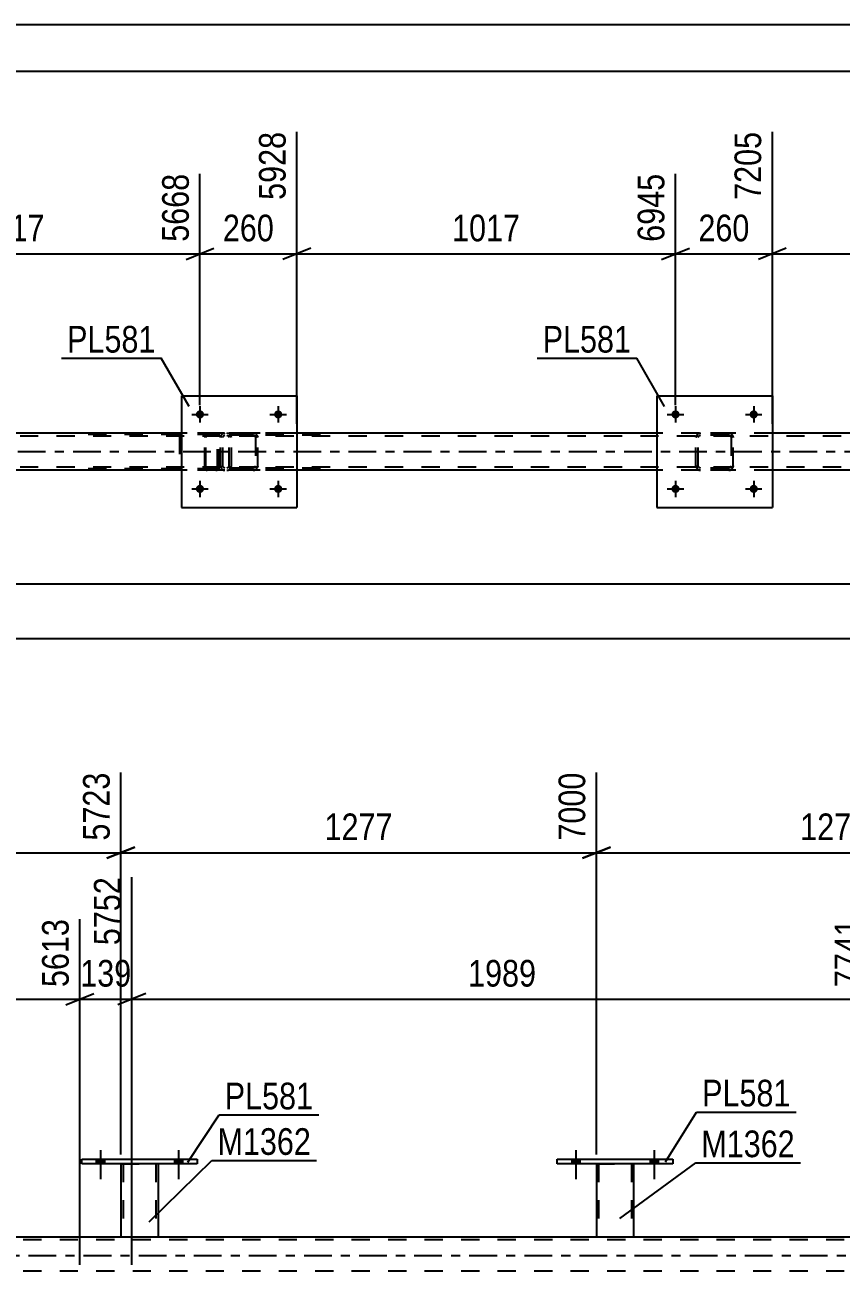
# Model space of a CAD drawing. Header units: millimetres. Extents: x 0 to 841, y 0 to 594.
# Drawn here: x 300.9 to 388.5, y 460.2 to 594 of the extents above; entities that cross this region are included whole.
import ezdxf

# ---------------------------------------------------------------- set-up
doc = ezdxf.new("R2010")
doc.units = ezdxf.units.MM
doc.linetypes.add('DXK_LINE_DOT2', pattern=[3.9198, 1.9599, -1.9599])
doc.linetypes.add('DXK_LINE_DOT3', pattern=[5.9187, 2.979, -0.9799, 0.9799, -0.9799])
doc.styles.add('Arial Narrow', font='ARIALN.TTF', dxfattribs={"height": 0.2})

# ---------------------------------------------------------------- blocks, each defined once
blk = doc.blocks.new('Unknown-318885327-1133')
at = {"color": 5, "linetype": 'Continuous'}
for p, q in [((841, 594), (0, 594)), ((836, 589), (5, 589))]:
    blk.add_line(p, q, dxfattribs=at)
blk = doc.blocks.new('Bolt-318885327-2890 - 2884')
at = {"linetype": 'Continuous'}
for points in [[(320.1, 544.17, -1), (319.22, 544.17, -1)], [(328.5, 544.17, -1), (327.62, 544.17, -1)]]:
    blk.add_hatch(color=1, dxfattribs=at).paths.add_polyline_path(points)
at = {"color": 1, "linetype": 'Continuous'}
for p, q in [((319.66, 545.05), (319.66, 543.29)), ((328.06, 545.05), (328.06, 543.29)), ((318.78, 544.17), (320.54, 544.17)), ((327.18, 544.17), (328.94, 544.17))]:
    blk.add_line(p, q, dxfattribs=at)
blk = doc.blocks.new('Bolt-318885327-2891 - 2884')
at = {"linetype": 'Continuous'}
for points in [[(320.1, 552.17, -1), (319.22, 552.17, -1)], [(328.5, 552.17, -1), (327.62, 552.17, -1)]]:
    blk.add_hatch(color=1, dxfattribs=at).paths.add_polyline_path(points)
at = {"color": 1, "linetype": 'Continuous'}
for p, q in [((319.66, 553.05), (319.66, 551.29)), ((328.06, 553.05), (328.06, 551.29)), ((318.78, 552.17), (320.54, 552.17)), ((327.18, 552.17), (328.94, 552.17))]:
    blk.add_line(p, q, dxfattribs=at)
blk = doc.blocks.new('Bolt-318885327-2960 - 2884')
at = {"linetype": 'Continuous'}
for points in [[(371.18, 544.17, -1), (370.3, 544.17, -1)], [(379.58, 544.17, -1), (378.7, 544.17, -1)]]:
    blk.add_hatch(color=1, dxfattribs=at).paths.add_polyline_path(points)
at = {"color": 1, "linetype": 'Continuous'}
for p, q in [((370.74, 545.05), (370.74, 543.29)), ((379.14, 545.05), (379.14, 543.29)), ((369.86, 544.17), (371.62, 544.17)), ((378.26, 544.17), (380.02, 544.17))]:
    blk.add_line(p, q, dxfattribs=at)
blk = doc.blocks.new('Bolt-318885327-2961 - 2884')
at = {"linetype": 'Continuous'}
for points in [[(371.18, 552.17, -1), (370.3, 552.17, -1)], [(379.58, 552.17, -1), (378.7, 552.17, -1)]]:
    blk.add_hatch(color=1, dxfattribs=at).paths.add_polyline_path(points)
at = {"color": 1, "linetype": 'Continuous'}
for p, q in [((370.74, 553.05), (370.74, 551.29)), ((379.14, 553.05), (379.14, 551.29)), ((369.86, 552.17), (371.62, 552.17)), ((378.26, 552.17), (380.02, 552.17))]:
    blk.add_line(p, q, dxfattribs=at)
blk = doc.blocks.new('Part-318885327-2966 - 2884')
at = {"color": 2, "linetype": 'Continuous'}
for p, q in [((317.66, 554.17), (317.66, 542.17)), ((317.66, 554.17), (330.06, 554.17)), ((330.06, 554.17), (330.06, 542.17)), ((317.66, 542.17), (330.06, 542.17))]:
    blk.add_line(p, q, dxfattribs=at)
blk = doc.blocks.new('Part-318885327-2915 - 2884')
at = {"color": 7, "linetype": 'DXK_LINE_DOT2'}
for p, q in [((322.16, 550.13), (322.34, 550.17)), ((322.34, 550.17), (322.16, 550.13)), ((325.38, 550.17), (322.34, 550.17)), ((325.38, 550.17), (325.56, 550.13)), ((325.56, 550.13), (325.38, 550.17)), ((321.86, 549.69), (321.9, 549.87)), ((321.9, 549.87), (321.86, 549.69)), ((321.86, 546.65), (321.86, 549.69)), ((322.1, 549.69), (322.12, 549.78)), ((322.1, 546.65), (322.1, 549.69)), ((322.12, 549.78), (322.17, 549.86)), ((322.17, 549.86), (322.25, 549.91)), ((322.25, 549.91), (322.34, 549.93)), ((325.38, 549.93), (322.34, 549.93)), ((325.38, 549.93), (325.47, 549.91)), ((325.47, 549.91), (325.55, 549.86)), ((325.55, 549.86), (325.6, 549.78)), ((325.6, 549.78), (325.62, 549.69)), ((325.62, 549.69), (325.62, 546.65)), ((325.82, 549.87), (325.86, 549.69)), ((325.86, 549.69), (325.82, 549.87)), ((325.86, 546.65), (325.86, 549.69)), ((321.9, 546.46), (321.86, 546.65)), ((321.86, 546.65), (321.9, 546.46)), ((322.12, 546.55), (322.1, 546.65)), ((322.17, 546.48), (322.12, 546.55)), ((322.34, 546.17), (322.16, 546.2)), ((322.16, 546.2), (322.34, 546.17)), ((322.25, 546.42), (322.17, 546.48)), ((322.34, 546.41), (322.25, 546.42)), ((325.38, 546.41), (322.34, 546.41)), ((325.38, 546.17), (322.34, 546.17)), ((325.47, 546.42), (325.38, 546.41)), ((325.56, 546.2), (325.38, 546.17)), ((325.38, 546.17), (325.56, 546.2)), ((325.55, 546.48), (325.47, 546.42)), ((325.6, 546.55), (325.55, 546.48)), ((325.62, 546.65), (325.6, 546.55)), ((325.86, 546.65), (325.82, 546.46)), ((325.82, 546.46), (325.86, 546.65))]:
    blk.add_line(p, q, dxfattribs=at)
at = {"color": 7, "linetype": 'DXK_LINE_DOT3'}
blk.add_line((323.86, 548.17), (323.86, 548.17), dxfattribs=at)
at = {"color": 7, "linetype": 'DXK_LINE_DOT2'}
for centre, start, end in [((322.34, 549.69), 112.5, 157.5), ((322.34, 549.69), 112.5, 157.5), ((325.38, 549.69), 22.5, 67.5), ((325.38, 549.69), 22.5, 67.5), ((322.34, 546.65), 202.5, 247.5), ((322.34, 546.65), 202.5, 247.5), ((325.38, 546.65), 292.5, 337.5), ((325.38, 546.65), 292.5, 337.5)]:
    blk.add_arc(centre, 0.48, start, end, dxfattribs=at)
blk = doc.blocks.new('Part-318885327-2920 - 2884')
at = {"color": 2, "linetype": 'Continuous'}
for p, q in [((368.74, 554.17), (368.74, 542.17)), ((368.74, 554.17), (381.14, 554.17)), ((381.14, 554.17), (381.14, 542.17)), ((368.74, 542.17), (381.14, 542.17))]:
    blk.add_line(p, q, dxfattribs=at)
blk = doc.blocks.new('Part-318885327-3005 - 2884')
at = {"color": 7, "linetype": 'DXK_LINE_DOT2'}
for p, q in [((321.37, 550.17), (306.04, 550.17)), ((317.8, 550.17), (317.67, 550.14)), ((321.5, 550.14), (321.37, 550.17)), ((321.37, 550.01), (306.04, 550.01)), ((317.48, 549.97), (317.46, 549.85)), ((317.46, 549.85), (317.46, 546.49)), ((317.63, 549.85), (317.64, 549.91)), ((317.63, 549.85), (317.63, 546.49)), ((317.64, 549.91), (317.68, 549.96)), ((317.68, 549.96), (317.73, 549.99)), ((317.73, 549.99), (317.8, 550.01)), ((321.37, 550.01), (321.44, 549.99)), ((321.44, 549.99), (321.49, 549.96)), ((321.49, 549.96), (321.53, 549.91)), ((321.53, 549.91), (321.54, 549.85)), ((321.54, 546.49), (321.54, 549.85)), ((321.71, 549.85), (321.69, 549.97)), ((321.71, 546.49), (321.71, 549.85)), ((321.37, 546.33), (306.04, 546.33)), ((321.37, 546.17), (306.04, 546.17)), ((317.46, 546.49), (317.48, 546.36)), ((317.64, 546.43), (317.63, 546.49)), ((317.68, 546.37), (317.64, 546.43)), ((317.67, 546.19), (317.8, 546.17)), ((317.73, 546.34), (317.68, 546.37)), ((317.8, 546.33), (317.73, 546.34)), ((321.44, 546.34), (321.37, 546.33)), ((321.37, 546.17), (321.5, 546.19)), ((321.49, 546.37), (321.44, 546.34)), ((321.53, 546.43), (321.49, 546.37)), ((321.54, 546.49), (321.53, 546.43)), ((321.69, 546.36), (321.71, 546.49))]:
    blk.add_line(p, q, dxfattribs=at)
for centre, start, end in [((317.79, 549.83), 110.7583, 155.68), ((321.39, 549.83), 24.32, 69.2417), ((317.79, 546.5), 204.32, 249.2417), ((321.39, 546.5), 290.7583, 335.68)]:
    blk.add_arc(centre, 0.331, start, end, dxfattribs=at)
blk = doc.blocks.new('Part-318885327-3043 - 2884')
at = {"color": 7, "linetype": 'DXK_LINE_DOT2'}
for p, q in [((373.24, 550.13), (373.42, 550.17)), ((373.42, 550.17), (373.24, 550.13)), ((376.46, 550.17), (373.42, 550.17)), ((376.46, 550.17), (376.65, 550.13)), ((376.65, 550.13), (376.46, 550.17)), ((372.94, 549.69), (372.98, 549.87)), ((372.98, 549.87), (372.94, 549.69)), ((372.94, 546.65), (372.94, 549.69)), ((373.18, 549.69), (373.2, 549.78)), ((373.18, 546.65), (373.18, 549.69)), ((373.2, 549.78), (373.25, 549.86)), ((373.25, 549.86), (373.33, 549.91)), ((373.33, 549.91), (373.42, 549.93)), ((376.46, 549.93), (373.42, 549.93)), ((376.46, 549.93), (376.55, 549.91)), ((376.55, 549.91), (376.63, 549.86)), ((376.63, 549.86), (376.68, 549.78)), ((376.68, 549.78), (376.7, 549.69)), ((376.7, 549.69), (376.7, 546.65)), ((376.9, 549.87), (376.94, 549.69)), ((376.94, 549.69), (376.9, 549.87)), ((376.94, 546.65), (376.94, 549.69)), ((372.98, 546.46), (372.94, 546.65)), ((372.94, 546.65), (372.98, 546.46)), ((373.2, 546.55), (373.18, 546.65)), ((373.25, 546.48), (373.2, 546.55)), ((373.42, 546.17), (373.24, 546.2)), ((373.24, 546.2), (373.42, 546.17)), ((373.33, 546.42), (373.25, 546.48)), ((373.42, 546.41), (373.33, 546.42)), ((376.46, 546.41), (373.42, 546.41)), ((376.46, 546.17), (373.42, 546.17)), ((376.55, 546.42), (376.46, 546.41)), ((376.65, 546.2), (376.46, 546.17)), ((376.46, 546.17), (376.65, 546.2)), ((376.63, 546.48), (376.55, 546.42)), ((376.68, 546.55), (376.63, 546.48)), ((376.7, 546.65), (376.68, 546.55)), ((376.94, 546.65), (376.9, 546.46)), ((376.9, 546.46), (376.94, 546.65))]:
    blk.add_line(p, q, dxfattribs=at)
at = {"color": 7, "linetype": 'DXK_LINE_DOT3'}
blk.add_line((374.94, 548.17), (374.94, 548.17), dxfattribs=at)
at = {"color": 7, "linetype": 'DXK_LINE_DOT2'}
for centre, start, end in [((373.42, 549.69), 112.5, 157.5), ((373.42, 549.69), 112.5, 157.5), ((376.46, 549.69), 22.5, 67.5), ((376.46, 549.69), 22.5, 67.5), ((373.42, 546.65), 202.5, 247.5), ((373.42, 546.65), 202.5, 247.5), ((376.46, 546.65), 292.5, 337.5), ((376.46, 546.65), 292.5, 337.5)]:
    blk.add_arc(centre, 0.48, start, end, dxfattribs=at)
blk = doc.blocks.new('Part-318885327-3045 - 2884')
at = {"color": 7, "linetype": 'DXK_LINE_DOT2'}
for p, q in [((320.33, 550.13), (320.25, 550.03)), ((320.44, 550.17), (320.33, 550.13)), ((332.59, 550.17), (320.44, 550.17)), ((321.71, 549.93), (321.71, 550.17)), ((322.72, 550.13), (322.53, 550.17)), ((320.19, 549.87), (320.17, 549.69)), ((320.17, 546.65), (320.17, 549.69)), ((320.25, 550.03), (320.19, 549.87)), ((320.3, 549.69), (320.31, 549.78)), ((320.3, 546.65), (320.3, 549.69)), ((320.31, 549.78), (320.34, 549.86)), ((320.34, 549.86), (320.39, 549.91)), ((320.39, 549.91), (320.44, 549.93)), ((332.59, 549.93), (320.44, 549.93)), ((322.53, 549.93), (322.63, 549.91)), ((322.63, 549.91), (322.71, 549.86)), ((322.71, 549.86), (322.76, 549.78)), ((322.76, 549.78), (322.78, 549.69)), ((322.78, 546.65), (322.78, 549.69)), ((323.03, 549.69), (322.99, 549.87)), ((323.03, 546.65), (323.03, 549.69)), ((320.17, 546.65), (320.19, 546.46)), ((320.19, 546.46), (320.25, 546.31)), ((320.25, 546.31), (320.33, 546.2)), ((320.31, 546.55), (320.3, 546.65)), ((320.34, 546.48), (320.31, 546.55)), ((320.33, 546.2), (320.44, 546.17)), ((320.39, 546.42), (320.34, 546.48)), ((320.44, 546.41), (320.39, 546.42)), ((332.59, 546.41), (320.44, 546.41)), ((332.59, 546.17), (320.44, 546.17)), ((321.71, 546.17), (321.71, 546.41)), ((322.63, 546.42), (322.53, 546.41)), ((322.53, 546.17), (322.72, 546.2)), ((322.71, 546.48), (322.63, 546.42)), ((322.76, 546.55), (322.71, 546.48)), ((322.78, 546.65), (322.76, 546.55)), ((322.99, 546.46), (323.03, 546.65))]:
    blk.add_line(p, q, dxfattribs=at)
for centre, start, end in [((322.54, 549.67), 23.8494, 68.8059), ((322.54, 546.66), 291.1941, 336.1506)]:
    blk.add_arc(centre, 0.492, start, end, dxfattribs=at)
blk = doc.blocks.new('Part-318885327-3094 - 2884')
at = {"color": 2, "linetype": 'Continuous'}
for p, q in [((317.66, 550.17), (278.98, 550.17)), ((368.74, 550.17), (330.06, 550.17)), ((419.82, 550.17), (381.14, 550.17)), ((317.66, 546.17), (278.98, 546.17)), ((368.74, 546.17), (330.06, 546.17)), ((419.82, 546.17), (381.14, 546.17))]:
    blk.add_line(p, q, dxfattribs=at)
at = {"color": 7, "linetype": 'DXK_LINE_DOT2'}
for p, q in [((330.06, 550.17), (317.66, 550.17)), ((381.14, 550.17), (368.74, 550.17)), ((756.99, 549.85), (92.95, 549.85)), ((756.99, 546.49), (92.95, 546.49)), ((330.06, 546.17), (317.66, 546.17)), ((381.14, 546.17), (368.74, 546.17))]:
    blk.add_line(p, q, dxfattribs=at)
at = {"color": 7, "linetype": 'DXK_LINE_DOT3'}
blk.add_line((92.95, 548.17), (756.99, 548.17), dxfattribs=at)
blk = doc.blocks.new('Bolt-318885327-4125 - 3886')
at = {"linetype": 'Continuous'}
for points in [[(359.6, 471.69), (360.48, 471.69), (360.48, 472.17), (359.6, 472.17)], [(368, 471.69), (368.88, 471.69), (368.88, 472.17), (368, 472.17)]]:
    blk.add_hatch(color=1, dxfattribs=at).paths.add_polyline_path(points)
at = {"color": 1, "linetype": 'Continuous'}
for p, q in [((360.04, 473.17), (360.04, 470.05)), ((368.44, 473.17), (368.44, 470.05)), ((359.6, 472.17), (359.6, 471.69)), ((360.48, 472.17), (360.48, 471.69)), ((368, 472.17), (368, 471.69)), ((368.88, 472.17), (368.88, 471.69))]:
    blk.add_line(p, q, dxfattribs=at)
blk = doc.blocks.new('Part-318885327-3912 - 3886')
at = {"color": 2, "linetype": 'Continuous'}
blk.add_line((82.25, 463.85), (788.69, 463.85), dxfattribs=at)
at = {"color": 7, "linetype": 'DXK_LINE_DOT2'}
for p, q in [((788.69, 463.53), (82.25, 463.53)), ((788.69, 460.17), (82.25, 460.17))]:
    blk.add_line(p, q, dxfattribs=at)
at = {"color": 7, "linetype": 'DXK_LINE_DOT3'}
blk.add_line((82.25, 461.85), (788.69, 461.85), dxfattribs=at)
blk = doc.blocks.new('Part-318885327-4103 - 3886')
at = {"color": 2, "linetype": 'Continuous'}
for p, q in [((311.16, 471.69), (311.16, 463.85)), ((315.16, 471.69), (315.16, 463.85)), ((311.16, 463.85), (315.16, 463.85))]:
    blk.add_line(p, q, dxfattribs=at)
at = {"color": 7, "linetype": 'DXK_LINE_DOT2'}
for p, q in [((311.16, 471.69), (315.16, 471.69)), ((311.16, 471.69), (311.16, 471.69)), ((311.16, 471.69), (311.16, 471.69)), ((311.4, 471.69), (311.4, 463.85)), ((314.92, 471.69), (314.92, 463.85)), ((315.16, 471.69), (315.16, 471.69)), ((315.16, 471.69), (315.16, 471.69)), ((314.86, 463.85), (314.9, 463.85)), ((314.86, 463.85), (314.9, 463.85)), ((314.9, 463.85), (314.92, 463.85)), ((314.9, 463.85), (314.92, 463.85))]:
    blk.add_line(p, q, dxfattribs=at)
blk = doc.blocks.new('Part-318885327-4098 - 3886')
at = {"color": 2, "linetype": 'Continuous'}
for p, q in [((306.96, 472.17), (319.36, 472.17)), ((306.96, 471.69), (306.96, 472.17)), ((319.36, 471.69), (306.96, 471.69)), ((319.36, 472.17), (319.36, 471.69))]:
    blk.add_line(p, q, dxfattribs=at)
blk = doc.blocks.new('Bolt-318885327-4126 - 3886')
at = {"linetype": 'Continuous'}
for points in [[(359.6, 471.69), (360.48, 471.69), (360.48, 472.17), (359.6, 472.17)], [(368, 471.69), (368.88, 471.69), (368.88, 472.17), (368, 472.17)]]:
    blk.add_hatch(color=1, dxfattribs=at).paths.add_polyline_path(points)
at = {"color": 1, "linetype": 'Continuous'}
for p, q in [((360.04, 473.17), (360.04, 470.05)), ((368.44, 473.17), (368.44, 470.05)), ((359.6, 472.17), (359.6, 471.69)), ((360.48, 472.17), (360.48, 471.69)), ((368, 472.17), (368, 471.69)), ((368.88, 472.17), (368.88, 471.69))]:
    blk.add_line(p, q, dxfattribs=at)
blk = doc.blocks.new('Part-318885327-4142 - 3886')
at = {"color": 2, "linetype": 'Continuous'}
for p, q in [((358.04, 472.17), (370.44, 472.17)), ((358.04, 471.69), (358.04, 472.17)), ((370.44, 471.69), (358.04, 471.69)), ((370.44, 472.17), (370.44, 471.69))]:
    blk.add_line(p, q, dxfattribs=at)
blk = doc.blocks.new('Part-318885327-4147 - 3886')
at = {"color": 2, "linetype": 'Continuous'}
for p, q in [((362.24, 471.69), (362.24, 463.85)), ((366.24, 471.69), (366.24, 463.85)), ((362.24, 463.85), (366.24, 463.85))]:
    blk.add_line(p, q, dxfattribs=at)
at = {"color": 7, "linetype": 'DXK_LINE_DOT2'}
for p, q in [((362.24, 471.69), (366.24, 471.69)), ((362.24, 471.69), (362.24, 471.69)), ((362.24, 471.69), (362.24, 471.69)), ((362.48, 471.69), (362.48, 463.85)), ((366, 471.69), (366, 463.85)), ((366.24, 471.69), (366.24, 471.69)), ((366.24, 471.69), (366.24, 471.69)), ((365.94, 463.85), (365.98, 463.85)), ((365.94, 463.85), (365.98, 463.85)), ((365.98, 463.85), (366, 463.85)), ((365.98, 463.85), (366, 463.85))]:
    blk.add_line(p, q, dxfattribs=at)
blk = doc.blocks.new('Bolt-318885327-4310 - 3886')
at = {"linetype": 'Continuous'}
for points in [[(308.52, 471.69), (309.4, 471.69), (309.4, 472.17), (308.52, 472.17)], [(316.92, 471.69), (317.8, 471.69), (317.8, 472.17), (316.92, 472.17)]]:
    blk.add_hatch(color=1, dxfattribs=at).paths.add_polyline_path(points)
at = {"color": 1, "linetype": 'Continuous'}
for p, q in [((308.96, 473.17), (308.96, 470.05)), ((317.36, 473.17), (317.36, 470.05)), ((308.52, 472.17), (308.52, 471.69)), ((309.4, 472.17), (309.4, 471.69)), ((316.92, 472.17), (316.92, 471.69)), ((317.8, 472.17), (317.8, 471.69))]:
    blk.add_line(p, q, dxfattribs=at)
blk = doc.blocks.new('Bolt-318885327-4323 - 3886')
at = {"linetype": 'Continuous'}
for points in [[(308.52, 471.69), (309.4, 471.69), (309.4, 472.17), (308.52, 472.17)], [(316.92, 471.69), (317.8, 471.69), (317.8, 472.17), (316.92, 472.17)]]:
    blk.add_hatch(color=1, dxfattribs=at).paths.add_polyline_path(points)
at = {"color": 1, "linetype": 'Continuous'}
for p, q in [((308.96, 473.17), (308.96, 470.05)), ((317.36, 473.17), (317.36, 470.05)), ((308.52, 472.17), (308.52, 471.69)), ((309.4, 472.17), (309.4, 471.69)), ((316.92, 472.17), (316.92, 471.69)), ((317.8, 472.17), (317.8, 471.69))]:
    blk.add_line(p, q, dxfattribs=at)
blk = doc.blocks.new('StraightDimension-318885327-8478 - 2884')
at = {"color": 7, "linetype": 'Continuous'}
for p, q in [((278.98, 551.17), (278.98, 582.52)), ((319.66, 553.17), (319.66, 578.02)), ((280.48, 570.01), (277.48, 568.81)), ((278.98, 569.41), (319.66, 569.41)), ((318.16, 568.81), (321.16, 570.01))]:
    blk.add_line(p, q, dxfattribs=at)
at = {"color": 0}
blk.add_wipeout([(303.58, 570.16), (303.58, 574.36), (295.06, 574.36), (295.06, 570.16)], dxfattribs=at)
at = {"color": 3, "style": 'Arial Narrow'}
blk.add_text('1017', height=2.863, dxfattribs=at).set_placement((295.66, 570.76))
at = {"color": 0, "linetype": 'Continuous'}
blk.add_wipeout([(319.06, 578.62), (314.86, 578.62), (314.86, 570.11), (319.06, 570.11)], dxfattribs=at)
at = {"color": 3, "linetype": 'Continuous', "style": 'Arial Narrow'}
blk.add_text('5668', height=2.863, rotation=90.0002, dxfattribs=at).set_placement((318.46, 570.71))
blk = doc.blocks.new('StraightDimension-318885327-8474 - 2884')
at = {"color": 7, "linetype": 'Continuous'}
for p, q in [((381.14, 551.17), (381.14, 582.52)), ((421.82, 553.17), (421.82, 578.02)), ((382.64, 570.01), (379.64, 568.81)), ((381.14, 569.41), (421.82, 569.41)), ((420.32, 568.81), (423.32, 570.01))]:
    blk.add_line(p, q, dxfattribs=at)
at = {"color": 0}
blk.add_wipeout([(405.74, 570.16), (405.74, 574.36), (397.23, 574.36), (397.23, 570.16)], dxfattribs=at)
at = {"color": 3, "style": 'Arial Narrow'}
blk.add_text('1017', height=2.863, dxfattribs=at).set_placement((397.83, 570.76))
at = {"color": 0, "linetype": 'Continuous'}
blk.add_wipeout([(421.22, 578.62), (417.02, 578.62), (417.02, 570.11), (421.22, 570.11)], dxfattribs=at)
at = {"color": 3, "linetype": 'Continuous', "style": 'Arial Narrow'}
blk.add_text('8222', height=2.863, rotation=90.0002, dxfattribs=at).set_placement((420.62, 570.71))
blk = doc.blocks.new('StraightDimension-318885327-3131 - 2884')
at = {"color": 7, "linetype": 'Continuous'}
blk.add_line((92.31, 528.09), (799.55, 528.09), dxfattribs=at)
blk = doc.blocks.new('StraightDimension-318885327-8476 - 2884')
at = {"color": 7, "linetype": 'Continuous'}
for p, q in [((330.06, 551.17), (330.06, 582.52)), ((370.74, 553.17), (370.74, 578.02)), ((331.56, 570.01), (328.56, 568.81)), ((330.06, 569.41), (370.74, 569.41)), ((369.24, 568.81), (372.24, 570.01))]:
    blk.add_line(p, q, dxfattribs=at)
at = {"color": 0}
blk.add_wipeout([(354.66, 570.16), (354.66, 574.36), (346.14, 574.36), (346.14, 570.16)], dxfattribs=at)
at = {"color": 3, "style": 'Arial Narrow'}
blk.add_text('1017', height=2.863, dxfattribs=at).set_placement((346.74, 570.76))
at = {"color": 0, "linetype": 'Continuous'}
blk.add_wipeout([(370.14, 578.62), (365.94, 578.62), (365.94, 570.11), (370.14, 570.11)], dxfattribs=at)
at = {"color": 3, "linetype": 'Continuous', "style": 'Arial Narrow'}
blk.add_text('6945', height=2.863, rotation=90.0002, dxfattribs=at).set_placement((369.54, 570.71))
blk = doc.blocks.new('StraightDimension-318885327-3715 - 2884')
at = {"color": 7, "linetype": 'Continuous'}
blk.add_line((92.95, 533.96), (798.91, 533.96), dxfattribs=at)
blk = doc.blocks.new('StraightDimension-318885327-8475 - 2884')
at = {"color": 7, "linetype": 'Continuous'}
for p, q in [((381.14, 551.17), (381.14, 582.52)), ((370.74, 553.17), (370.74, 578.02)), ((369.24, 568.81), (372.24, 570.01)), ((370.74, 569.41), (381.14, 569.41)), ((382.64, 570.01), (379.64, 568.81))]:
    blk.add_line(p, q, dxfattribs=at)
at = {"color": 0}
blk.add_wipeout([(379.28, 570.16), (379.28, 574.36), (372.6, 574.36), (372.6, 570.16)], dxfattribs=at)
at = {"color": 3, "style": 'Arial Narrow'}
blk.add_text('260', height=2.863, dxfattribs=at).set_placement((373.2, 570.76))
at = {"color": 0, "linetype": 'Continuous'}
blk.add_wipeout([(380.54, 583.12), (376.34, 583.12), (376.34, 574.61), (380.54, 574.61)], dxfattribs=at)
at = {"color": 3, "linetype": 'Continuous', "style": 'Arial Narrow'}
blk.add_text('7205', height=2.863, rotation=90.0002, dxfattribs=at).set_placement((379.94, 575.21))
blk = doc.blocks.new('StraightDimension-318885327-8477 - 2884')
at = {"color": 7, "linetype": 'Continuous'}
for p, q in [((330.06, 551.17), (330.06, 582.52)), ((319.66, 553.17), (319.66, 578.02)), ((318.16, 568.81), (321.16, 570.01)), ((319.66, 569.41), (330.06, 569.41)), ((331.56, 570.01), (328.56, 568.81))]:
    blk.add_line(p, q, dxfattribs=at)
at = {"color": 0}
blk.add_wipeout([(328.2, 570.16), (328.2, 574.36), (321.52, 574.36), (321.52, 570.16)], dxfattribs=at)
at = {"color": 3, "style": 'Arial Narrow'}
blk.add_text('260', height=2.863, dxfattribs=at).set_placement((322.12, 570.76))
at = {"color": 0, "linetype": 'Continuous'}
blk.add_wipeout([(329.46, 583.12), (325.26, 583.12), (325.26, 574.61), (329.46, 574.61)], dxfattribs=at)
at = {"color": 3, "linetype": 'Continuous', "style": 'Arial Narrow'}
blk.add_text('5928', height=2.863, rotation=90.0002, dxfattribs=at).set_placement((328.86, 575.21))
blk = doc.blocks.new('StraightDimension-318885327-5367 - 3886')
at = {"color": 7, "linetype": 'Continuous'}
for p, q in [((312.33, 460.85), (312.33, 502.48)), ((306.76, 460.85), (306.76, 497.98)), ((305.26, 488.77), (308.26, 489.97)), ((313.83, 489.97), (310.83, 488.77)), ((306.76, 489.37), (312.33, 489.37))]:
    blk.add_line(p, q, dxfattribs=at)
at = {"color": 0}
blk.add_wipeout([(312.89, 490.12), (312.89, 494.32), (306.2, 494.32), (306.2, 490.12)], dxfattribs=at)
at = {"color": 3, "style": 'Arial Narrow'}
blk.add_text('139', height=2.863, dxfattribs=at).set_placement((306.8, 490.72))
at = {"color": 0, "linetype": 'Continuous'}
blk.add_wipeout([(311.73, 503.08), (307.53, 503.08), (307.53, 494.57), (311.73, 494.57)], dxfattribs=at)
at = {"color": 3, "linetype": 'Continuous', "style": 'Arial Narrow'}
blk.add_text('5752', height=2.863, rotation=90.0002, dxfattribs=at).set_placement((311.13, 495.17))
blk = doc.blocks.new('StraightDimension-318885327-4441 - 3886')
at = {"color": 7, "linetype": 'Continuous'}
for p, q in [((362.24, 472.69), (362.24, 513.71)), ((413.32, 472.69), (413.32, 513.71)), ((363.74, 505.7), (360.74, 504.5)), ((362.24, 505.1), (413.32, 505.1)), ((411.82, 504.5), (414.82, 505.7))]:
    blk.add_line(p, q, dxfattribs=at)
at = {"color": 0}
blk.add_wipeout([(392.04, 505.85), (392.04, 510.05), (383.53, 510.05), (383.53, 505.85)], dxfattribs=at)
at = {"color": 3, "style": 'Arial Narrow'}
blk.add_text('1277', height=2.863, dxfattribs=at).set_placement((384.13, 506.45))
at = {"color": 0, "linetype": 'Continuous'}
blk.add_wipeout([(412.72, 514.31), (408.52, 514.31), (408.52, 505.8), (412.72, 505.8)], dxfattribs=at)
at = {"color": 3, "linetype": 'Continuous', "style": 'Arial Narrow'}
blk.add_text('8277', height=2.863, rotation=90.0002, dxfattribs=at).set_placement((412.12, 506.4))
blk = doc.blocks.new('StraightDimension-318885327-4442 - 3886')
at = {"color": 7, "linetype": 'Continuous'}
for p, q in [((311.16, 472.69), (311.16, 513.71)), ((362.24, 472.69), (362.24, 513.71)), ((312.66, 505.7), (309.66, 504.5)), ((311.16, 505.1), (362.24, 505.1)), ((360.74, 504.5), (363.74, 505.7))]:
    blk.add_line(p, q, dxfattribs=at)
at = {"color": 0}
blk.add_wipeout([(340.96, 505.85), (340.96, 510.05), (332.44, 510.05), (332.44, 505.85)], dxfattribs=at)
at = {"color": 3, "style": 'Arial Narrow'}
blk.add_text('1277', height=2.863, dxfattribs=at).set_placement((333.04, 506.45))
at = {"color": 0, "linetype": 'Continuous'}
blk.add_wipeout([(361.64, 514.31), (357.44, 514.31), (357.44, 505.8), (361.64, 505.8)], dxfattribs=at)
at = {"color": 3, "linetype": 'Continuous', "style": 'Arial Narrow'}
blk.add_text('7000', height=2.863, rotation=90.0002, dxfattribs=at).set_placement((361.04, 506.4))
blk = doc.blocks.new('StraightDimension-318885327-4443 - 3886')
at = {"color": 7, "linetype": 'Continuous'}
for p, q in [((260.08, 472.69), (260.08, 513.71)), ((311.16, 472.69), (311.16, 513.71)), ((261.58, 505.7), (258.58, 504.5)), ((260.08, 505.1), (311.16, 505.1)), ((309.66, 504.5), (312.66, 505.7))]:
    blk.add_line(p, q, dxfattribs=at)
at = {"color": 0}
blk.add_wipeout([(289.88, 505.85), (289.88, 510.05), (281.36, 510.05), (281.36, 505.85)], dxfattribs=at)
at = {"color": 3, "style": 'Arial Narrow'}
blk.add_text('1277', height=2.863, dxfattribs=at).set_placement((281.96, 506.45))
at = {"color": 0, "linetype": 'Continuous'}
blk.add_wipeout([(310.56, 514.31), (306.36, 514.31), (306.36, 505.8), (310.56, 505.8)], dxfattribs=at)
at = {"color": 3, "linetype": 'Continuous', "style": 'Arial Narrow'}
blk.add_text('5723', height=2.863, rotation=90.0002, dxfattribs=at).set_placement((309.96, 506.4))
blk = doc.blocks.new('StraightDimension-318885327-5343 - 3886')
at = {"color": 7, "linetype": 'Continuous'}
for p, q in [((312.33, 460.85), (312.33, 502.48)), ((391.89, 460.85), (391.89, 497.98)), ((313.83, 489.97), (310.83, 488.77)), ((390.39, 488.77), (393.39, 489.97)), ((312.33, 489.37), (391.89, 489.37))]:
    blk.add_line(p, q, dxfattribs=at)
at = {"color": 0}
blk.add_wipeout([(356.37, 490.12), (356.37, 494.32), (347.86, 494.32), (347.86, 490.12)], dxfattribs=at)
at = {"color": 3, "style": 'Arial Narrow'}
blk.add_text('1989', height=2.863, dxfattribs=at).set_placement((348.46, 490.72))
at = {"color": 0, "linetype": 'Continuous'}
blk.add_wipeout([(391.29, 498.58), (387.09, 498.58), (387.09, 490.07), (391.29, 490.07)], dxfattribs=at)
at = {"color": 3, "linetype": 'Continuous', "style": 'Arial Narrow'}
blk.add_text('7741', height=2.863, rotation=90.0002, dxfattribs=at).set_placement((390.69, 490.67))
blk = doc.blocks.new('StraightDimension-318885327-5391 - 3886')
at = {"color": 7, "linetype": 'Continuous'}
for p, q in [((227.2, 460.85), (227.2, 502.48)), ((306.76, 460.85), (306.76, 497.98)), ((228.7, 489.97), (225.7, 488.77)), ((305.26, 488.77), (308.26, 489.97)), ((227.2, 489.37), (306.76, 489.37))]:
    blk.add_line(p, q, dxfattribs=at)
at = {"color": 0}
blk.add_wipeout([(271.23, 490.12), (271.23, 494.32), (262.72, 494.32), (262.72, 490.12)], dxfattribs=at)
at = {"color": 3, "style": 'Arial Narrow'}
blk.add_text('1989', height=2.863, dxfattribs=at).set_placement((263.32, 490.72))
at = {"color": 0, "linetype": 'Continuous'}
blk.add_wipeout([(306.16, 498.58), (301.96, 498.58), (301.96, 490.07), (306.16, 490.07)], dxfattribs=at)
at = {"color": 3, "linetype": 'Continuous', "style": 'Arial Narrow'}
blk.add_text('5613', height=2.863, rotation=90.0002, dxfattribs=at).set_placement((305.56, 490.67))
blk = doc.blocks.new('Mark-318885327-2962 - 2884')
at = {"color": 0}
blk.add_wipeout([(314.89, 558.81), (314.89, 561.81), (305.39, 561.81), (305.39, 558.81)], dxfattribs=at)
blk.add_wipeout([(314.89, 558.81), (314.89, 561.81), (305.39, 561.81), (305.39, 558.81)], dxfattribs=at)
at = {"color": 30, "linetype": 'Continuous'}
for p in [(304.79, 558.21), (318.49, 553.02)]:
    blk.add_line(p, (315.49, 558.21), dxfattribs=at)
at = {"color": 3, "style": 'Arial Narrow'}
blk.add_text('PL581', height=2.863, dxfattribs=at).set_placement((305.39, 558.81))
blk = doc.blocks.new('Mark-318885327-2916 - 2884')
at = {"color": 0}
blk.add_wipeout([(365.97, 558.81), (365.97, 561.81), (356.47, 561.81), (356.47, 558.81)], dxfattribs=at)
blk.add_wipeout([(365.97, 558.81), (365.97, 561.81), (356.47, 561.81), (356.47, 558.81)], dxfattribs=at)
at = {"color": 30, "linetype": 'Continuous'}
for p in [(355.87, 558.21), (369.57, 553.02)]:
    blk.add_line(p, (366.57, 558.21), dxfattribs=at)
at = {"color": 3, "style": 'Arial Narrow'}
blk.add_text('PL581', height=2.863, dxfattribs=at).set_placement((356.47, 558.81))
blk = doc.blocks.new('Mark-318885327-4094 - 3886')
at = {"color": 0}
blk.add_wipeout([(331.82, 477.54), (331.82, 480.54), (322.32, 480.54), (322.32, 477.54)], dxfattribs=at)
blk.add_wipeout([(331.82, 477.54), (331.82, 480.54), (322.32, 480.54), (322.32, 477.54)], dxfattribs=at)
at = {"color": 30, "linetype": 'Continuous'}
for p, q in [((318.36, 471.87), (321.72, 476.94)), ((321.72, 476.94), (332.42, 476.94))]:
    blk.add_line(p, q, dxfattribs=at)
at = {"color": 3, "style": 'Arial Narrow'}
blk.add_text('PL581', height=2.863, dxfattribs=at).set_placement((322.32, 477.54))
blk = doc.blocks.new('Mark-318885327-4138 - 3886')
at = {"color": 0}
blk.add_wipeout([(383.1, 477.85), (383.1, 480.85), (373.6, 480.85), (373.6, 477.85)], dxfattribs=at)
blk.add_wipeout([(383.1, 477.85), (383.1, 480.85), (373.6, 480.85), (373.6, 477.85)], dxfattribs=at)
at = {"color": 30, "linetype": 'Continuous'}
for p, q in [((369.68, 471.89), (373, 477.25)), ((373, 477.25), (383.7, 477.25))]:
    blk.add_line(p, q, dxfattribs=at)
at = {"color": 3, "style": 'Arial Narrow'}
blk.add_text('PL581', height=2.863, dxfattribs=at).set_placement((373.6, 477.85))
blk = doc.blocks.new('Mark-318885327-4099 - 3886')
at = {"color": 0}
blk.add_wipeout([(331.59, 472.65), (331.59, 475.65), (321.54, 475.65), (321.54, 472.65)], dxfattribs=at)
blk.add_wipeout([(331.59, 472.65), (331.59, 475.65), (321.54, 475.65), (321.54, 472.65)], dxfattribs=at)
at = {"color": 30, "linetype": 'Continuous'}
for p, q in [((314.2, 465.44), (320.94, 472.05)), ((320.94, 472.05), (332.19, 472.05))]:
    blk.add_line(p, q, dxfattribs=at)
at = {"color": 3, "style": 'Arial Narrow'}
blk.add_text('M1362', height=2.863, dxfattribs=at).set_placement((321.54, 472.65))
blk = doc.blocks.new('Mark-318885327-4143 - 3886')
at = {"color": 0}
blk.add_wipeout([(383.56, 472.4), (383.56, 475.4), (373.51, 475.4), (373.51, 472.4)], dxfattribs=at)
blk.add_wipeout([(383.56, 472.4), (383.56, 475.4), (373.51, 475.4), (373.51, 472.4)], dxfattribs=at)
at = {"color": 30, "linetype": 'Continuous'}
for p, q in [((364.77, 465.83), (372.91, 471.8)), ((372.91, 471.8), (384.16, 471.8))]:
    blk.add_line(p, q, dxfattribs=at)
at = {"color": 3, "style": 'Arial Narrow'}
blk.add_text('M1362', height=2.863, dxfattribs=at).set_placement((373.51, 472.4))

msp = doc.modelspace()

# ---------------------------------------------------------------- block references
for name in ['Unknown-318885327-1133', 'Part-318885327-2966 - 2884', 'Part-318885327-2920 - 2884', 'Bolt-318885327-2891 - 2884', 'Bolt-318885327-2961 - 2884', 'Part-318885327-3094 - 2884', 'Part-318885327-3005 - 2884', 'Part-318885327-3045 - 2884', 'Part-318885327-2915 - 2884', 'Part-318885327-3043 - 2884', 'Bolt-318885327-2890 - 2884', 'Bolt-318885327-2960 - 2884', 'Bolt-318885327-4310 - 3886', 'Bolt-318885327-4323 - 3886', 'Bolt-318885327-4125 - 3886', 'Bolt-318885327-4126 - 3886', 'Part-318885327-4098 - 3886', 'Part-318885327-4103 - 3886', 'Part-318885327-4142 - 3886', 'Part-318885327-4147 - 3886', 'Part-318885327-3912 - 3886']:
    msp.add_blockref(name, (0, 0))

# ---------------------------------------------------------------- next in the draw order: block references
for name in ['StraightDimension-318885327-8478 - 2884', 'StraightDimension-318885327-8476 - 2884', 'StraightDimension-318885327-8474 - 2884', 'StraightDimension-318885327-3131 - 2884', 'StraightDimension-318885327-4441 - 3886', 'StraightDimension-318885327-5367 - 3886']:
    msp.add_blockref(name, (0, 0))

# ---------------------------------------------------------------- next in the draw order: block references
for name in ['StraightDimension-318885327-8477 - 2884', 'StraightDimension-318885327-8475 - 2884', 'StraightDimension-318885327-3715 - 2884', 'StraightDimension-318885327-4442 - 3886']:
    msp.add_blockref(name, (0, 0))

# ---------------------------------------------------------------- next in the draw order: block references
for name in ['Mark-318885327-2962 - 2884', 'Mark-318885327-2916 - 2884', 'StraightDimension-318885327-4443 - 3886']:
    msp.add_blockref(name, (0, 0))

# ---------------------------------------------------------------- next in the draw order: block references
for name in ['StraightDimension-318885327-5391 - 3886', 'StraightDimension-318885327-5343 - 3886']:
    msp.add_blockref(name, (0, 0))

# ---------------------------------------------------------------- next in the draw order: block references
for name in ['Mark-318885327-4094 - 3886', 'Mark-318885327-4138 - 3886']:
    msp.add_blockref(name, (0, 0))

# ---------------------------------------------------------------- next in the draw order: block references
for name in ['Mark-318885327-4099 - 3886', 'Mark-318885327-4143 - 3886']:
    msp.add_blockref(name, (0, 0))

doc.saveas('drawing.dxf')
